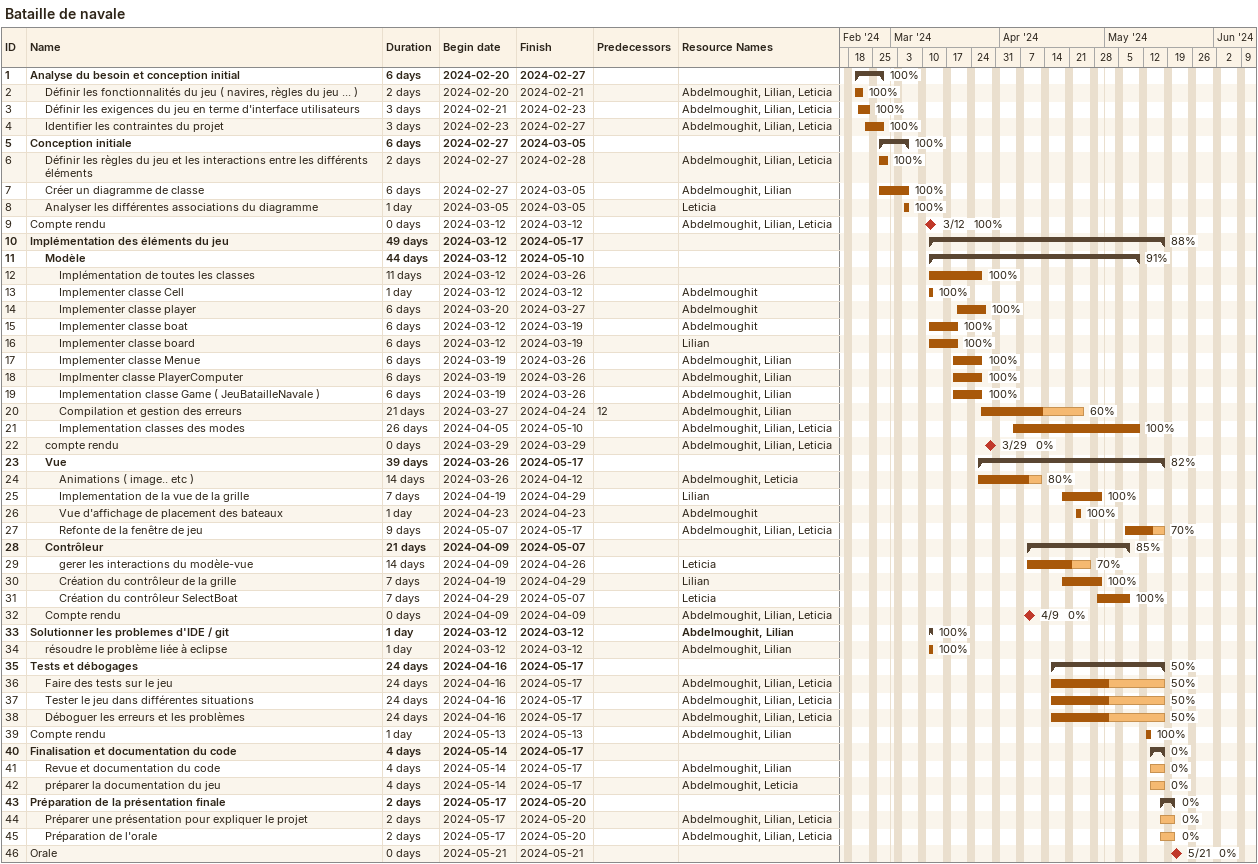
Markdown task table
Bataille de navale

| ID | Level | Task | Duration | Start | Finish | Predecessors | Resources | % complete |
|---|---|---|---|---|---|---|---|---|
| 1 | 1 | **Analyse du besoin et conception initial** | 6d | 2024-02-20 | 2024-02-27 |  |  | 100 |
| 2 | 2 | Définir les fonctionnalités du jeu ( navires, règles du jeu ... ) | 2d | 2024-02-20 | 2024-02-21 |  | Abdelmoughit, Lilian, Leticia | 100 |
| 3 | 2 | Définir les exigences du jeu en terme d'interface utilisateurs | 3d | 2024-02-21 | 2024-02-23 |  | Abdelmoughit, Lilian, Leticia | 100 |
| 4 | 2 | Identifier les contraintes du projet | 3d | 2024-02-23 | 2024-02-27 |  | Abdelmoughit, Lilian, Leticia | 100 |
| 5 | 1 | **Conception initiale** | 6d | 2024-02-27 | 2024-03-05 |  |  | 100 |
| 6 | 2 | Définir les règles du jeu et les interactions entre les différents éléments | 2d | 2024-02-27 | 2024-02-28 |  | Abdelmoughit, Lilian, Leticia | 100 |
| 7 | 2 | Créer un diagramme de classe | 6d | 2024-02-27 | 2024-03-05 |  | Abdelmoughit, Lilian | 100 |
| 8 | 2 | Analyser les différentes associations du diagramme | 1d | 2024-03-05 | 2024-03-05 |  | Leticia | 100 |
| 9 | 1 | Compte rendu | 0d | 2024-03-12 | 2024-03-12 |  | Abdelmoughit, Lilian, Leticia | 100 |
| 10 | 1 | **Implémentation des éléments du jeu** | 49d | 2024-03-12 | 2024-05-17 |  |  | 88 |
| 11 | 2 | **Modèle** | 44d | 2024-03-12 | 2024-05-10 |  |  | 91 |
| 12 | 3 | Implémentation de toutes les classes | 11d | 2024-03-12 | 2024-03-26 |  |  | 100 |
| 13 | 3 | Implementer classe Cell | 1d | 2024-03-12 | 2024-03-12 |  | Abdelmoughit | 100 |
| 14 | 3 | Implementer classe player | 6d | 2024-03-20 | 2024-03-27 |  | Abdelmoughit | 100 |
| 15 | 3 | Implementer classe boat | 6d | 2024-03-12 | 2024-03-19 |  | Abdelmoughit | 100 |
| 16 | 3 | Implementer classe board | 6d | 2024-03-12 | 2024-03-19 |  | Lilian | 100 |
| 17 | 3 | Implementer classe Menue | 6d | 2024-03-19 | 2024-03-26 |  | Abdelmoughit, Lilian | 100 |
| 18 | 3 | Implmenter classe PlayerComputer | 6d | 2024-03-19 | 2024-03-26 |  | Abdelmoughit, Lilian | 100 |
| 19 | 3 | Implementation classe Game ( JeuBatailleNavale ) | 6d | 2024-03-19 | 2024-03-26 |  | Abdelmoughit, Lilian | 100 |
| 20 | 3 | Compilation et gestion des erreurs | 21d | 2024-03-27 | 2024-04-24 | 12 | Abdelmoughit, Lilian | 60 |
| 21 | 3 | Implementation classes des modes | 26d | 2024-04-05 | 2024-05-10 |  | Abdelmoughit, Lilian, Leticia | 100 |
| 22 | 2 | compte rendu | 0d | 2024-03-29 | 2024-03-29 |  | Abdelmoughit, Lilian, Leticia | 0 |
| 23 | 2 | **Vue** | 39d | 2024-03-26 | 2024-05-17 |  |  | 82 |
| 24 | 3 | Animations ( image.. etc ) | 14d | 2024-03-26 | 2024-04-12 |  | Abdelmoughit, Leticia | 80 |
| 25 | 3 | Implementation de la vue de la grille | 7d | 2024-04-19 | 2024-04-29 |  | Lilian | 100 |
| 26 | 3 | Vue d'affichage de placement des bateaux | 1d | 2024-04-23 | 2024-04-23 |  | Abdelmoughit | 100 |
| 27 | 3 | Refonte de la fenêtre de jeu | 9d | 2024-05-07 | 2024-05-17 |  | Abdelmoughit, Lilian, Leticia | 70 |
| 28 | 2 | **Contrôleur** | 21d | 2024-04-09 | 2024-05-07 |  |  | 85 |
| 29 | 3 | gerer les interactions du modèle-vue | 14d | 2024-04-09 | 2024-04-26 |  | Leticia | 70 |
| 30 | 3 | Création du contrôleur de la grille | 7d | 2024-04-19 | 2024-04-29 |  | Lilian | 100 |
| 31 | 3 | Création du contrôleur SelectBoat | 7d | 2024-04-29 | 2024-05-07 |  | Leticia | 100 |
| 32 | 2 | Compte rendu | 0d | 2024-04-09 | 2024-04-09 |  | Abdelmoughit, Lilian, Leticia | 0 |
| 33 | 1 | **Solutionner les problemes d'IDE / git** | 1d | 2024-03-12 | 2024-03-12 |  | Abdelmoughit, Lilian | 100 |
| 34 | 2 | résoudre le problème liée à eclipse | 1d | 2024-03-12 | 2024-03-12 |  | Abdelmoughit, Lilian | 100 |
| 35 | 1 | **Tests et débogages** | 24d | 2024-04-16 | 2024-05-17 |  |  | 50 |
| 36 | 2 | Faire des tests sur le jeu | 24d | 2024-04-16 | 2024-05-17 |  | Abdelmoughit, Lilian, Leticia | 50 |
| 37 | 2 | Tester le jeu dans différentes situations | 24d | 2024-04-16 | 2024-05-17 |  | Abdelmoughit, Lilian, Leticia | 50 |
| 38 | 2 | Déboguer les erreurs et les problèmes | 24d | 2024-04-16 | 2024-05-17 |  | Abdelmoughit, Lilian, Leticia | 50 |
| 39 | 1 | Compte rendu | 1d | 2024-05-13 | 2024-05-13 |  | Abdelmoughit, Lilian | 100 |
| 40 | 1 | **Finalisation et documentation du code** | 4d | 2024-05-14 | 2024-05-17 |  |  | 0 |
| 41 | 2 | Revue et documentation du code | 4d | 2024-05-14 | 2024-05-17 |  | Abdelmoughit, Lilian | 0 |
| 42 | 2 | préparer la documentation du jeu | 4d | 2024-05-14 | 2024-05-17 |  | Abdelmoughit, Leticia | 0 |
| 43 | 1 | **Préparation de la présentation finale** | 2d | 2024-05-17 | 2024-05-20 |  |  | 0 |
| 44 | 2 | Préparer une présentation pour expliquer le projet | 2d | 2024-05-17 | 2024-05-20 |  | Abdelmoughit, Lilian, Leticia | 0 |
| 45 | 2 | Préparation de l'orale | 2d | 2024-05-17 | 2024-05-20 |  | Abdelmoughit, Lilian, Leticia | 0 |
| 46 | 1 | Orale | 0d | 2024-05-21 | 2024-05-21 |  |  | 0 |
